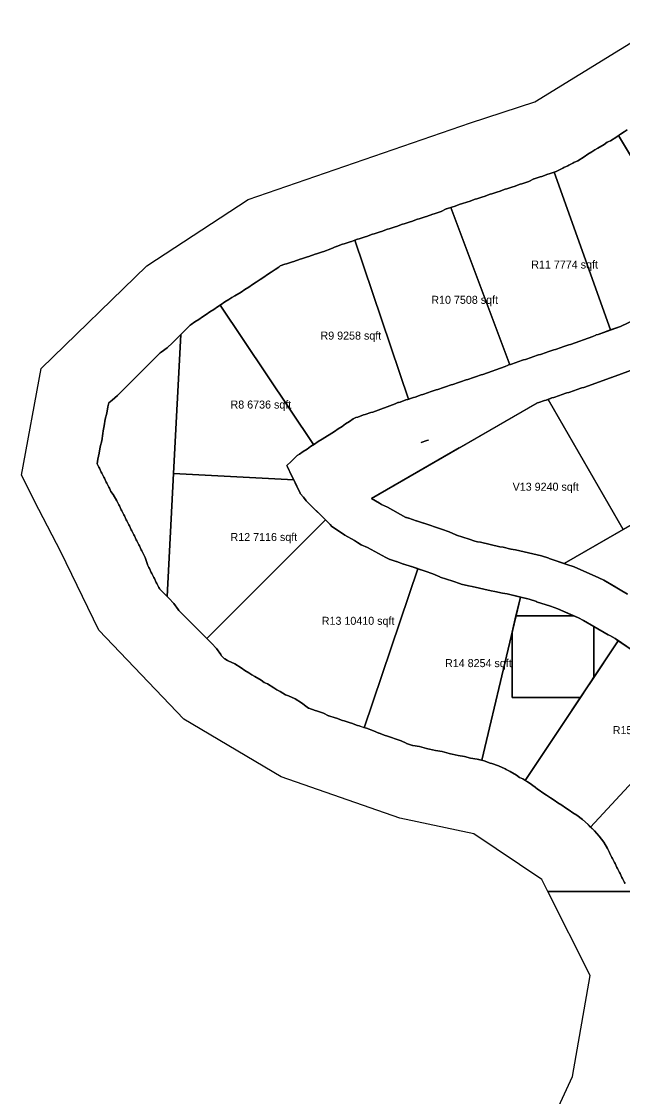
# Model space of a CAD drawing. Header units: metres. Extents: x 119 to 464, y -551 to -55.
# Drawn here: x 118.9 to 239.4, y -302.9 to -87.7 of the extents above; entities that cross this region are included whole.
import ezdxf

# ---------------------------------------------------------------- set-up
doc = ezdxf.new("R2010")
doc.units = ezdxf.units.M
for name, color, linetype in [('AMENITIES', 6, 'Continuous'), ('COLONY', 3, 'Continuous'), ('GARDENS', 82, 'Continuous'), ('PLOTS', 1, 'Continuous'), ('RESORT', 2, 'Continuous'), ('RIVER_PROMENADE', 62, 'Continuous'), ('ROADS', 8, 'Continuous'), ('TEXT', 7, 'Continuous')]:
    doc.layers.add(name, color=color, linetype=linetype)

msp = doc.modelspace()

# ---------------------------------------------------------------- linework, layer by layer
at = {"layer": 'AMENITIES'}
msp.add_lwpolyline([(233.27, -218.68), (230.57, -222.74), (216.94, -222.74), (216.94, -209.66), (217.7, -206.4), (229.19, -206.4), (230.2, -206.85), (231.2, -207.35), (233.27, -208.55), (233.27, -218.68)], close=True, dxfattribs=at)
at = {"layer": 'COLONY'}
msp.add_lwpolyline([(338.8, -261.53), (224.09, -261.53), (222.88, -259.14), (209.26, -249.96), (209.26, -249.96), (194.47, -246.82), (170.8, -238.57), (151.35, -227.07), (134.39, -209.29), (126.82, -193.61), (122.36, -185.17), (118.94, -178.32), (122.83, -156.97), (143.97, -136.46), (164.23, -123.19), (208.6, -107.93), (221.48, -103.71), (247.6, -87.66)], dxfattribs=at)
at = {"layer": 'GARDENS'}
for points in [[(146.48, -200.93), (146.36, -200.73), (145.98, -199.93), (145.86, -199.73), (145.48, -198.93), (145.36, -198.73), (144.98, -197.93), (144.86, -197.73), (144.48, -196.93), (144.36, -196.73), (144.12, -196.22), (144.1, -196.15), (143.61, -194.76), (142.98, -193.43), (142.86, -193.23), (142.48, -192.43), (142.36, -192.23), (141.98, -191.43), (141.86, -191.23), (141.48, -190.43), (141.36, -190.23), (140.98, -189.43), (140.86, -189.23), (140.48, -188.43), (140.36, -188.23), (139.98, -187.43), (139.86, -187.23), (139.48, -186.43), (139.36, -186.23), (138.98, -185.43), (138.86, -185.23), (138.48, -184.43), (138.36, -184.23), (137.98, -183.43), (137.22, -182.17), (136.79, -181.58), (136.48, -180.93), (136.36, -180.73), (135.98, -179.93), (135.86, -179.73), (135.48, -178.93), (135.36, -178.73), (134.98, -177.93), (134.86, -177.73), (134.48, -176.93), (134.36, -176.73), (134.02, -176.02), (134.16, -175.13), (134.46, -173.93), (134.66, -172.63), (134.96, -171.43), (135.18, -169.97), (135.21, -169.43), (135.46, -168.43), (135.66, -167.13), (135.96, -165.93), (136.16, -164.63), (136.36, -163.83), (137.02, -163.35), (138.11, -162.36), (146.63, -153.84), (146.83, -153.72), (148.02, -152.85), (149.11, -151.86), (150.76, -150.21), (149.29, -177.99), (148, -202.53), (146.55, -201.08), (146.48, -200.93)], [(223.38, -163.38), (223.38, -163.38), (223.38, -163.38), (223.38, -163.38)], [(224.11, -163.16), (224.11, -163.16), (224.11, -163.16), (224.11, -163.16), (224.11, -163.16)], [(199.88, -171.39), (198.75, -171.79), (199.88, -171.38), (200.25, -171.29), (199.88, -171.39)], [(206.34, -172.88), (188.86, -182.98), (188.86, -182.98), (188.86, -182.98), (190.41, -183.88), (190.41, -183.88), (188.85, -182.98), (206.34, -172.88)], [(195.72, -186.74), (195.72, -186.74), (195.72, -186.74), (195.72, -186.74)], [(195.74, -186.75), (195.74, -186.75), (195.74, -186.75), (195.74, -186.75), (195.74, -186.75)], [(195.77, -186.76), (195.77, -186.76), (195.77, -186.76), (195.77, -186.76)], [(195.82, -186.78), (195.82, -186.78), (195.82, -186.78), (195.82, -186.78)], [(196.25, -186.92), (196.25, -186.92), (196.25, -186.92), (196.25, -186.92)], [(197.75, -187.42), (197.75, -187.42), (197.75, -187.42), (197.75, -187.42)], [(199.25, -187.92), (199.25, -187.92), (199.25, -187.92), (199.25, -187.92)], [(199.3, -187.93), (202.85, -189.13), (202.85, -189.13), (199.3, -187.93)], [(239.11, -189.16), (239.11, -189.16), (239.11, -189.16), (239.11, -189.16), (239.11, -189.16)], [(205.72, -190.24), (205.72, -190.24), (205.72, -190.24), (205.72, -190.24)], [(205.82, -190.28), (205.82, -190.28), (205.82, -190.28), (205.82, -190.28)], [(208.35, -191.13), (208.35, -191.13), (205.82, -190.28), (208.35, -191.13)], [(209.45, -191.49), (209.45, -191.49), (209.45, -191.49), (209.45, -191.49)], [(210, -191.62), (210, -191.62), (210, -191.62), (210, -191.62)], [(214.5, -192.62), (214.5, -192.62), (214.5, -192.62), (214.5, -192.62)], [(216.69, -193.08), (216.69, -193.08), (216.69, -193.08), (216.69, -193.08)], [(224.25, -194.92), (224.25, -194.92), (224.25, -194.92), (224.25, -194.92)], [(227.34, -195.96), (227.34, -195.96), (227.34, -195.96), (227.34, -195.96), (227.34, -195.96), (227.34, -195.96), (227.34, -195.96)], [(227.85, -196.13), (227.85, -196.13), (227.34, -195.96), (227.85, -196.13)], [(235.23, -199.3), (235.23, -199.3), (235.23, -199.3), (235.24, -199.3), (235.24, -199.3), (235.24, -199.3), (235.24, -199.3), (235.24, -199.3), (235.24, -199.3), (237.62, -200.68), (235.23, -199.3), (235.23, -199.3)], [(221.79, -203.58), (221.83, -203.59), (224.59, -204.52), (226.09, -205.02), (229.19, -206.4), (217.7, -206.4), (218.58, -202.67), (220.33, -203.09), (221.79, -203.58)], [(236.13, -210.2), (236.42, -210.37), (237.51, -210.97), (238.13, -211.39), (232.32, -220.11), (233.27, -218.68), (233.27, -208.55), (236.13, -210.2)], [(219.54, -239.3), (219.07, -239.02), (218.42, -238.71), (217.83, -238.28), (216.57, -237.52), (215.77, -237.14), (215.57, -237.02), (214.24, -236.39), (212.85, -235.9), (212.56, -235.83), (211.35, -235.4), (210.9, -235.29), (217.06, -209.14), (216.94, -209.66), (216.94, -222.74), (230.57, -222.74), (219.54, -239.3)]]:
    msp.add_lwpolyline(points, close=True, dxfattribs=at)
msp.add_lwpolyline([(239.48, -259.93), (239.36, -259.73), (238.98, -258.93), (238.86, -258.73), (238.48, -257.93), (238.36, -257.73), (237.98, -256.93), (237.86, -256.73), (237.48, -255.93), (237.36, -255.73), (236.98, -254.93), (236.86, -254.73), (236.48, -253.93), (236.36, -253.73), (235.98, -252.93), (235.22, -251.67), (234.35, -250.48), (233.36, -249.39), (232.61, -248.64), (255.37, -224.04)], dxfattribs=at)
at = {"layer": 'PLOTS'}
for points in [[(255.44, -139.21), (238.19, -110.46), (238.57, -110.18), (238.57, -110.18), (239.33, -109.72), (239.92, -109.29)], [(242.88, -146.55), (238.57, -148.58), (236.59, -149.29), (225.3, -117.76), (225.74, -117.61), (225.74, -117.61), (227.07, -116.98), (227.27, -116.86), (228.07, -116.48), (228.27, -116.36), (229.07, -115.98), (229.27, -115.86), (230.07, -115.48), (231.33, -114.72), (232.07, -114.18), (232.83, -113.72), (233.42, -113.29), (234.07, -112.98), (235.33, -112.22), (235.92, -111.79), (236.57, -111.48), (237.83, -110.72), (238.19, -110.46), (255.44, -139.21)], [(240, -202.07), (235.24, -199.3), (235.24, -199.3), (235.24, -199.3), (235.24, -199.3), (235.24, -199.3), (235.24, -199.3), (235.23, -199.3), (235.23, -199.3), (235.23, -199.3), (234.23, -198.8), (234.23, -198.8), (229.35, -196.63), (229.35, -196.63), (227.85, -196.13), (227.34, -195.96), (227.34, -195.96), (227.34, -195.96), (227.34, -195.96), (257.59, -178.49)], [(255.37, -224.04), (232.61, -248.64), (232.11, -248.14), (232.11, -248.14), (231.02, -247.15), (229.83, -246.28), (229.07, -245.82), (228.33, -245.28), (227.57, -244.82), (226.83, -244.28), (226.07, -243.82), (225.33, -243.28), (224.57, -242.82), (223.83, -242.28), (223.07, -241.82), (222.33, -241.28), (221.98, -241.07), (221.52, -240.65), (220.33, -239.78), (219.54, -239.3), (238.13, -211.39), (241.12, -213.43)]]:
    msp.add_lwpolyline(points, dxfattribs=at)
for points in [[(205.06, -124.67), (205.35, -124.6), (206.56, -124.17), (206.85, -124.1), (208.06, -123.67), (208.35, -123.6), (209.56, -123.17), (209.85, -123.1), (211.06, -122.67), (211.35, -122.6), (212.56, -122.17), (212.85, -122.1), (214.06, -121.67), (214.35, -121.6), (215.56, -121.17), (215.85, -121.1), (217.06, -120.67), (217.35, -120.6), (218.56, -120.17), (218.85, -120.1), (220.24, -119.61), (221.28, -119.12), (221.35, -119.1), (222.56, -118.67), (222.85, -118.6), (224.06, -118.17), (224.35, -118.1), (225.3, -117.76), (236.59, -149.29), (234.09, -150.19), (233.73, -150.28), (233.63, -150.32), (233.07, -150.58), (228.59, -152.19), (228.23, -152.28), (227.09, -152.69), (226.73, -152.78), (225.59, -153.19), (225.23, -153.28), (224.09, -153.69), (223.73, -153.78), (222.59, -154.19), (222.23, -154.28), (221.09, -154.69), (220.73, -154.78), (219.59, -155.19), (219.23, -155.28), (218.09, -155.69), (217.73, -155.78), (216.59, -156.19), (216.44, -156.23), (204.69, -124.8), (205.06, -124.67)], [(186.06, -131.17), (186.35, -131.1), (187.56, -130.67), (187.85, -130.6), (189.06, -130.17), (189.35, -130.1), (190.56, -129.67), (190.85, -129.6), (192.06, -129.17), (192.35, -129.1), (193.56, -128.67), (193.85, -128.6), (195.06, -128.17), (195.35, -128.1), (196.56, -127.67), (196.85, -127.6), (198.06, -127.17), (198.35, -127.1), (199.56, -126.67), (199.85, -126.6), (201.06, -126.17), (201.35, -126.1), (202.74, -125.61), (203.78, -125.12), (203.85, -125.1), (204.69, -124.8), (216.44, -156.23), (216.23, -156.28), (216.13, -156.32), (215.57, -156.58), (211.09, -158.19), (210.73, -158.28), (209.59, -158.69), (209.23, -158.78), (208.09, -159.19), (207.73, -159.28), (206.59, -159.69), (206.23, -159.78), (205.09, -160.19), (204.73, -160.28), (203.59, -160.69), (203.23, -160.78), (202.09, -161.19), (201.73, -161.28), (200.59, -161.69), (200.23, -161.78), (199.09, -162.19), (198.73, -162.28), (197.59, -162.69), (197.23, -162.78), (196.25, -163.13), (185.51, -131.37), (186.06, -131.17)], [(158.83, -144.22), (159.57, -143.68), (160.33, -143.22), (160.92, -142.79), (161.57, -142.48), (162.83, -141.72), (163.57, -141.18), (164.33, -140.72), (165.07, -140.18), (165.83, -139.72), (166.57, -139.18), (167.33, -138.72), (168.07, -138.18), (168.83, -137.72), (169.57, -137.18), (170.33, -136.72), (170.63, -136.5), (171.56, -136.17), (171.85, -136.1), (173.06, -135.67), (173.35, -135.6), (174.56, -135.17), (174.85, -135.1), (176.06, -134.67), (176.35, -134.6), (177.56, -134.17), (177.85, -134.1), (179.06, -133.67), (179.35, -133.6), (180.74, -133.11), (181.78, -132.62), (181.85, -132.6), (183.06, -132.17), (183.35, -132.1), (184.56, -131.67), (184.85, -131.6), (185.51, -131.37), (196.25, -163.13), (196.09, -163.19), (195.73, -163.28), (194.59, -163.69), (194.23, -163.78), (194.13, -163.82), (193.57, -164.08), (189.09, -165.69), (188.73, -165.78), (187.59, -166.19), (187.23, -166.28), (186.09, -166.69), (185.73, -166.78), (185.55, -166.84), (185.16, -167.08), (184.46, -167.6), (183.66, -168.08), (182.96, -168.6), (182.16, -169.08), (181.46, -169.6), (178.96, -171.1), (178.16, -171.58), (177.46, -172.1), (177.28, -172.21), (158.59, -144.36), (158.83, -144.22)], [(149.29, -177.99), (150.76, -150.21), (152.63, -148.34), (152.83, -148.22), (153.57, -147.68), (154.33, -147.22), (155.07, -146.68), (155.83, -146.22), (156.57, -145.68), (157.33, -145.22), (158.07, -144.68), (158.59, -144.36), (177.28, -172.21), (176.66, -172.58), (175.96, -173.1), (175.16, -173.58), (174.46, -174.1), (173.98, -174.39), (172.81, -175.56), (171.91, -176.38), (171.92, -176.4), (172.05, -176.62), (172.42, -177.4), (172.55, -177.62), (173.33, -179.27), (149.29, -177.99)], [(239.11, -189.16), (224.11, -163.16), (224.88, -162.88), (225.25, -162.79), (226.38, -162.38), (226.75, -162.29), (227.88, -161.88), (228.25, -161.79), (229.38, -161.38), (229.75, -161.29), (230.88, -160.88), (231.25, -160.79), (236.55, -158.88), (236.73, -158.8), (236.75, -158.79), (242.05, -156.88), (243.8, -156.05), (244.17, -155.91), (244.47, -155.76), (257.59, -178.49), (239.11, -189.16)], [(188.86, -182.98), (188.86, -182.98), (221.96, -163.87), (221.96, -163.87), (221.97, -163.86), (221.97, -163.86), (221.97, -163.86), (221.97, -163.86), (221.97, -163.86), (221.97, -163.86), (221.97, -163.86), (221.97, -163.86), (221.97, -163.86), (221.97, -163.86), (221.97, -163.86), (222.25, -163.79), (222.25, -163.79), (223.38, -163.38), (223.38, -163.38), (223.75, -163.29), (223.75, -163.29), (224.11, -163.16), (224.11, -163.16), (224.11, -163.16), (239.11, -189.16), (239.11, -189.16), (239.11, -189.16), (227.34, -195.96), (227.34, -195.96), (227.34, -195.96), (224.3, -194.93), (224.3, -194.93), (224.25, -194.92), (224.25, -194.92), (222.8, -194.43), (222.8, -194.43), (217.61, -193.21), (217.61, -193.21), (216.75, -193.09), (216.69, -193.08), (216.69, -193.08), (215.11, -192.71), (215.11, -192.71), (214.5, -192.62), (214.5, -192.62), (210.61, -191.71), (210.61, -191.71), (210, -191.62), (210, -191.62), (209.45, -191.49), (209.45, -191.49), (208.35, -191.13), (205.82, -190.28), (205.82, -190.28), (205.77, -190.26), (205.72, -190.24), (205.72, -190.24), (204.35, -189.63), (204.35, -189.63), (202.85, -189.13), (199.3, -187.93), (199.3, -187.93), (199.25, -187.92), (199.25, -187.92), (197.8, -187.43), (197.8, -187.43), (197.75, -187.42), (197.75, -187.42), (196.3, -186.93), (196.3, -186.93), (196.25, -186.92), (196.25, -186.92), (195.82, -186.78), (195.82, -186.78), (195.77, -186.76), (195.77, -186.76), (195.75, -186.75), (195.75, -186.75), (195.75, -186.75), (195.75, -186.75), (195.75, -186.75), (195.75, -186.75), (195.74, -186.75), (195.74, -186.75), (195.74, -186.75), (195.72, -186.74), (195.72, -186.74), (192.02, -184.69), (192.02, -184.69), (190.87, -184.19), (190.87, -184.19), (190.87, -184.19), (190.87, -184.19), (190.87, -184.19), (190.86, -184.19), (190.86, -184.19), (190.86, -184.19), (190.41, -183.88), (190.41, -183.88), (188.86, -182.98), (188.86, -182.98)], [(150.34, -205.37), (150.22, -205.17), (149.35, -203.98), (148.36, -202.89), (148, -202.53), (149.29, -177.99), (173.33, -179.27), (174.58, -181.93), (174.6, -181.98), (175.26, -182.71), (175.78, -183.41), (179.63, -187.26), (155.93, -210.96), (150.34, -205.37)], [(186.35, -228.4), (186.06, -228.33), (184.85, -227.9), (184.56, -227.83), (183.35, -227.4), (183.06, -227.33), (181.85, -226.9), (181.56, -226.83), (180.35, -226.4), (180.28, -226.38), (179.24, -225.89), (177.85, -225.4), (177.56, -225.33), (176.35, -224.9), (176.28, -224.88), (176.27, -224.88), (176.02, -224.65), (174.83, -223.78), (173.57, -223.02), (172.24, -222.39), (171.69, -222.2), (170.57, -221.52), (169.92, -221.21), (169.33, -220.78), (168.07, -220.02), (167.42, -219.71), (166.83, -219.28), (165.57, -218.52), (164.92, -218.21), (164.33, -217.78), (163.57, -217.32), (162.83, -216.78), (161.57, -216.02), (160.24, -215.39), (160.1, -215.34), (159.57, -215.02), (159.42, -214.95), (158.84, -214.37), (158.72, -214.17), (157.85, -212.98), (156.86, -211.89), (155.93, -210.96), (179.63, -187.26), (180.56, -188.19), (180.89, -188.55), (181.42, -188.87), (183.53, -190.28), (185.42, -191.37), (186.03, -191.78), (186.79, -192.22), (188.03, -192.76), (191.69, -194.79), (192.49, -195.14), (192.53, -195.16), (192.56, -195.17), (193.76, -195.57), (193.79, -195.58), (193.83, -195.59), (195.26, -196.07), (195.29, -196.08), (195.33, -196.09), (196.76, -196.57), (196.79, -196.58), (196.83, -196.59), (198.11, -197.02), (187.38, -228.77), (186.35, -228.4)], [(209.93, -235.04), (208.63, -234.84), (207.43, -234.54), (206.13, -234.34), (204.93, -234.04), (204.61, -233.99), (204.35, -233.9), (202.93, -233.54), (201.63, -233.34), (200.43, -233.04), (200.11, -232.99), (199.85, -232.9), (198.43, -232.54), (197.13, -232.34), (197.09, -232.34), (197.06, -232.33), (195.85, -231.9), (195.78, -231.88), (194.74, -231.39), (193.35, -230.9), (193.06, -230.83), (191.85, -230.4), (191.56, -230.33), (190.35, -229.9), (190.28, -229.88), (189.24, -229.39), (187.85, -228.9), (187.56, -228.83), (187.38, -228.77), (198.11, -197.02), (199.59, -197.52), (201.09, -198.02), (202.49, -198.64), (202.53, -198.66), (202.56, -198.67), (205.09, -199.52), (206.59, -200.02), (206.77, -200.1), (208.25, -200.45), (208.95, -200.55), (212.75, -201.45), (213.45, -201.55), (215, -201.92), (215.95, -202.05), (218.58, -202.67), (210.9, -235.29), (209.93, -235.04)]]:
    msp.add_lwpolyline(points, close=True, dxfattribs=at)
at = {"layer": 'RESORT'}
msp.add_lwpolyline([(215.94, -326.8), (228.99, -298.46), (232.53, -278.27), (224.09, -261.53), (338.8, -261.53), (338.45, -264.51), (337.37, -284.59), (335.73, -303.96)], dxfattribs=at)
at = {"layer": 'RIVER_PROMENADE'}
for points in [[(240.27, -261.53), (224.09, -261.53), (222.88, -259.14), (209.26, -249.96), (194.47, -246.82), (194.47, -246.82), (170.8, -238.57), (151.35, -227.07), (134.39, -209.29), (126.82, -193.61), (122.36, -185.17), (118.94, -178.32), (122.83, -156.97), (143.97, -136.46), (164.23, -123.19), (208.6, -107.93), (221.48, -103.71), (247.6, -87.66)], [(239.92, -109.29), (239.33, -109.72), (238.57, -110.18), (237.83, -110.72), (236.57, -111.48), (235.92, -111.79), (235.33, -112.22), (234.07, -112.98), (233.42, -113.29), (232.83, -113.72), (232.07, -114.18), (231.33, -114.72), (230.07, -115.48), (229.27, -115.86), (229.07, -115.98), (228.27, -116.36), (228.07, -116.48), (227.27, -116.86), (227.07, -116.98), (225.74, -117.61), (224.35, -118.1), (224.06, -118.17), (222.85, -118.6), (222.56, -118.67), (221.35, -119.1), (221.28, -119.12), (220.24, -119.61), (218.85, -120.1), (218.56, -120.17), (217.35, -120.6), (217.06, -120.67), (215.85, -121.1), (215.56, -121.17), (214.35, -121.6), (214.06, -121.67), (212.85, -122.1), (212.56, -122.17), (211.35, -122.6), (211.06, -122.67), (209.85, -123.1), (209.56, -123.17), (208.35, -123.6), (208.06, -123.67), (206.85, -124.1), (206.56, -124.17), (205.35, -124.6), (205.06, -124.67), (203.85, -125.1), (203.78, -125.12), (202.74, -125.61), (201.35, -126.1), (201.06, -126.17), (199.85, -126.6), (199.56, -126.67), (198.35, -127.1), (198.06, -127.17), (196.85, -127.6), (196.56, -127.67), (195.35, -128.1), (195.06, -128.17), (193.85, -128.6), (193.56, -128.67), (192.35, -129.1), (192.06, -129.17), (190.85, -129.6), (190.56, -129.67), (189.35, -130.1), (189.06, -130.17), (187.85, -130.6), (187.56, -130.67), (186.35, -131.1), (186.06, -131.17), (184.85, -131.6), (184.56, -131.67), (183.35, -132.1), (183.06, -132.17), (181.85, -132.6), (181.78, -132.62), (180.74, -133.11), (179.35, -133.6), (179.06, -133.67), (177.85, -134.1), (177.56, -134.17), (176.35, -134.6), (176.06, -134.67), (174.85, -135.1), (174.56, -135.17), (173.35, -135.6), (173.06, -135.67), (171.85, -136.1), (171.56, -136.17), (170.63, -136.5), (170.33, -136.72), (169.57, -137.18), (168.83, -137.72), (168.07, -138.18), (167.33, -138.72), (166.57, -139.18), (165.83, -139.72), (165.07, -140.18), (164.33, -140.72), (163.57, -141.18), (162.83, -141.72), (161.57, -142.48), (160.92, -142.79), (160.33, -143.22), (159.57, -143.68), (158.83, -144.22), (158.07, -144.68), (157.33, -145.22), (156.57, -145.68), (155.83, -146.22), (155.07, -146.68), (154.33, -147.22), (153.57, -147.68), (152.83, -148.22), (152.63, -148.34), (149.11, -151.86), (148.02, -152.85), (146.83, -153.72), (146.63, -153.84), (138.11, -162.36), (137.02, -163.35), (136.36, -163.83), (136.16, -164.63), (135.96, -165.93), (135.66, -167.13), (135.46, -168.43), (135.21, -169.43), (135.18, -169.97), (134.96, -171.43), (134.66, -172.63), (134.46, -173.93), (134.16, -175.13), (134.02, -176.02), (134.36, -176.73), (134.48, -176.93), (134.86, -177.73), (134.98, -177.93), (135.36, -178.73), (135.48, -178.93), (135.86, -179.73), (135.98, -179.93), (136.36, -180.73), (136.48, -180.93), (136.79, -181.58), (137.22, -182.17), (137.98, -183.43), (138.36, -184.23), (138.48, -184.43), (138.86, -185.23), (138.98, -185.43), (139.36, -186.23), (139.48, -186.43), (139.86, -187.23), (139.98, -187.43), (140.36, -188.23), (140.48, -188.43), (140.86, -189.23), (140.98, -189.43), (141.36, -190.23), (141.48, -190.43), (141.86, -191.23), (141.98, -191.43), (142.36, -192.23), (142.48, -192.43), (142.86, -193.23), (142.98, -193.43), (143.61, -194.76), (144.1, -196.15), (144.12, -196.22), (144.36, -196.73), (144.48, -196.93), (144.86, -197.73), (144.98, -197.93), (145.36, -198.73), (145.48, -198.93), (145.86, -199.73), (145.98, -199.93), (146.36, -200.73), (146.48, -200.93), (146.55, -201.08), (148.36, -202.89), (149.35, -203.98), (150.22, -205.17), (150.34, -205.37), (156.86, -211.89), (157.85, -212.98), (158.72, -214.17), (158.84, -214.37), (159.42, -214.95), (159.57, -215.02), (160.1, -215.34), (160.24, -215.39), (161.57, -216.02), (162.83, -216.78), (163.57, -217.32), (164.33, -217.78), (164.92, -218.21), (165.57, -218.52), (166.83, -219.28), (167.42, -219.71), (168.07, -220.02), (169.33, -220.78), (169.92, -221.21), (170.57, -221.52), (171.69, -222.2), (172.24, -222.39), (173.57, -223.02), (174.83, -223.78), (176.02, -224.65), (176.27, -224.88), (176.28, -224.88), (176.35, -224.9), (177.56, -225.33), (177.85, -225.4), (179.24, -225.89), (180.28, -226.38), (180.35, -226.4), (181.56, -226.83), (181.85, -226.9), (183.06, -227.33), (183.35, -227.4), (184.56, -227.83), (184.85, -227.9), (186.06, -228.33), (186.35, -228.4), (187.56, -228.83), (187.85, -228.9), (189.24, -229.39), (190.28, -229.88), (190.35, -229.9), (191.56, -230.33), (191.85, -230.4), (193.06, -230.83), (193.35, -230.9), (194.74, -231.39), (195.78, -231.88), (195.85, -231.9), (197.06, -232.33), (197.09, -232.34), (197.13, -232.34), (198.43, -232.54), (199.85, -232.9), (200.11, -232.99), (200.43, -233.04), (201.63, -233.34), (202.93, -233.54), (204.35, -233.9), (204.61, -233.99), (204.93, -234.04), (206.13, -234.34), (207.43, -234.54), (208.63, -234.84), (209.93, -235.04), (211.35, -235.4), (212.56, -235.83), (212.85, -235.9), (214.24, -236.39), (215.57, -237.02), (215.77, -237.14), (216.57, -237.52), (217.83, -238.28), (218.42, -238.71), (219.07, -239.02), (220.33, -239.78), (221.52, -240.65), (221.98, -241.07), (222.33, -241.28), (223.07, -241.82), (223.83, -242.28), (224.57, -242.82), (225.33, -243.28), (226.07, -243.82), (226.83, -244.28), (227.57, -244.82), (228.33, -245.28), (229.07, -245.82), (229.83, -246.28), (231.02, -247.15), (232.11, -248.14), (233.36, -249.39), (234.35, -250.48), (235.22, -251.67), (235.98, -252.93), (236.36, -253.73), (236.48, -253.93), (236.86, -254.73), (236.98, -254.93), (237.36, -255.73), (237.48, -255.93), (237.86, -256.73), (237.98, -256.93), (238.36, -257.73), (238.48, -257.93), (238.86, -258.73), (238.98, -258.93), (239.36, -259.73), (239.48, -259.93)]]:
    msp.add_lwpolyline(points, dxfattribs=at)
at = {"layer": 'ROADS'}
for points in [[(241.12, -213.43), (237.51, -210.97), (236.42, -210.37), (236.13, -210.2), (231.2, -207.35), (230.2, -206.85), (226.09, -205.02), (224.59, -204.52), (221.83, -203.59), (221.79, -203.58), (220.33, -203.09), (215.95, -202.05), (215, -201.92), (213.45, -201.55), (212.75, -201.45), (208.95, -200.55), (208.25, -200.45), (206.77, -200.1), (206.59, -200.02), (205.09, -199.52), (202.56, -198.67), (202.53, -198.66), (202.49, -198.64), (201.09, -198.02), (199.59, -197.52), (196.83, -196.59), (196.79, -196.58), (196.76, -196.57), (195.33, -196.09), (195.29, -196.08), (195.26, -196.07), (193.83, -195.59), (193.79, -195.58), (193.76, -195.57), (192.56, -195.17), (192.53, -195.16), (192.49, -195.14), (191.69, -194.79), (188.03, -192.76), (186.79, -192.22), (186.03, -191.78), (185.42, -191.37), (183.53, -190.28), (181.42, -188.87), (180.89, -188.55), (180.56, -188.19), (175.78, -183.41), (175.26, -182.71), (174.6, -181.98), (174.58, -181.93), (172.55, -177.62), (172.42, -177.4), (172.05, -176.62), (171.92, -176.4), (171.91, -176.38), (172.81, -175.56), (173.98, -174.39), (174.46, -174.1), (175.16, -173.58), (175.96, -173.1), (176.66, -172.58), (177.46, -172.1), (178.16, -171.58), (178.96, -171.1), (181.46, -169.6), (182.16, -169.08), (182.96, -168.6), (183.66, -168.08), (184.46, -167.6), (185.16, -167.08), (185.55, -166.84), (185.73, -166.78), (186.09, -166.69), (187.23, -166.28), (187.59, -166.19), (188.73, -165.78), (189.09, -165.69), (193.57, -164.08), (194.13, -163.82), (194.23, -163.78), (194.59, -163.69), (195.73, -163.28), (196.09, -163.19), (197.23, -162.78), (197.59, -162.69), (198.73, -162.28), (199.09, -162.19), (200.23, -161.78), (200.59, -161.69), (201.73, -161.28), (202.09, -161.19), (203.23, -160.78), (203.59, -160.69), (204.73, -160.28), (205.09, -160.19), (206.23, -159.78), (206.59, -159.69), (207.73, -159.28), (208.09, -159.19), (209.23, -158.78), (209.59, -158.69), (210.73, -158.28), (211.09, -158.19), (215.57, -156.58), (216.13, -156.32), (216.23, -156.28), (216.59, -156.19), (217.73, -155.78), (218.09, -155.69), (219.23, -155.28), (219.59, -155.19), (220.73, -154.78), (221.09, -154.69), (222.23, -154.28), (222.59, -154.19), (223.73, -153.78), (224.09, -153.69), (225.23, -153.28), (225.59, -153.19), (226.73, -152.78), (227.09, -152.69), (228.23, -152.28), (228.59, -152.19), (233.07, -150.58), (233.63, -150.32), (233.73, -150.28), (234.09, -150.19), (238.57, -148.58), (242.88, -146.55)], [(242.05, -156.88), (236.75, -158.79), (236.73, -158.8), (236.55, -158.88), (231.25, -160.79), (230.88, -160.88), (229.75, -161.29), (229.38, -161.38), (228.25, -161.79), (227.88, -161.88), (226.75, -162.29), (226.38, -162.38), (225.25, -162.79), (224.88, -162.88), (223.75, -163.29), (223.38, -163.38), (222.25, -163.79), (221.98, -163.86), (188.85, -182.98), (190.41, -183.88), (190.87, -184.19), (192.02, -184.69), (195.72, -186.74), (195.74, -186.75), (195.75, -186.75), (195.77, -186.76), (195.82, -186.78), (196.25, -186.92), (196.3, -186.93), (197.75, -187.42), (197.8, -187.43), (199.25, -187.92), (199.3, -187.93), (202.85, -189.13), (204.35, -189.63), (205.72, -190.24), (205.77, -190.26), (205.82, -190.28), (208.35, -191.13), (209.45, -191.49), (210, -191.62), (210.61, -191.71), (214.5, -192.62), (215.11, -192.71), (216.69, -193.08), (217.61, -193.21), (222.8, -194.43), (224.25, -194.92), (224.3, -194.93), (227.85, -196.13), (229.35, -196.63), (234.23, -198.8), (235.23, -199.3), (240.01, -202.07)]]:
    msp.add_lwpolyline(points, dxfattribs=at)

# ---------------------------------------------------------------- texts
at = {"layer": 'TEXT'}
for s, p in [('R11 7774 sqft', (220.75, -137.02)), ('R10 7508 sqft', (200.79, -144.07)), ('R9 9258 sqft', (178.65, -151.22)), ('R8 6736 sqft', (160.68, -165)), ('V13 9240 sqft', (217.03, -181.42)), ('R12 7116 sqft', (160.68, -191.47)), ('R13 10410 sqft', (178.91, -208.21)), ('R14 8254 sqft', (203.53, -216.67)), ('R15 6767 sqft', (237.03, -230.06))]:
    msp.add_text(s, height=1.6, dxfattribs=at).set_placement(p)

doc.saveas('drawing.dxf')
